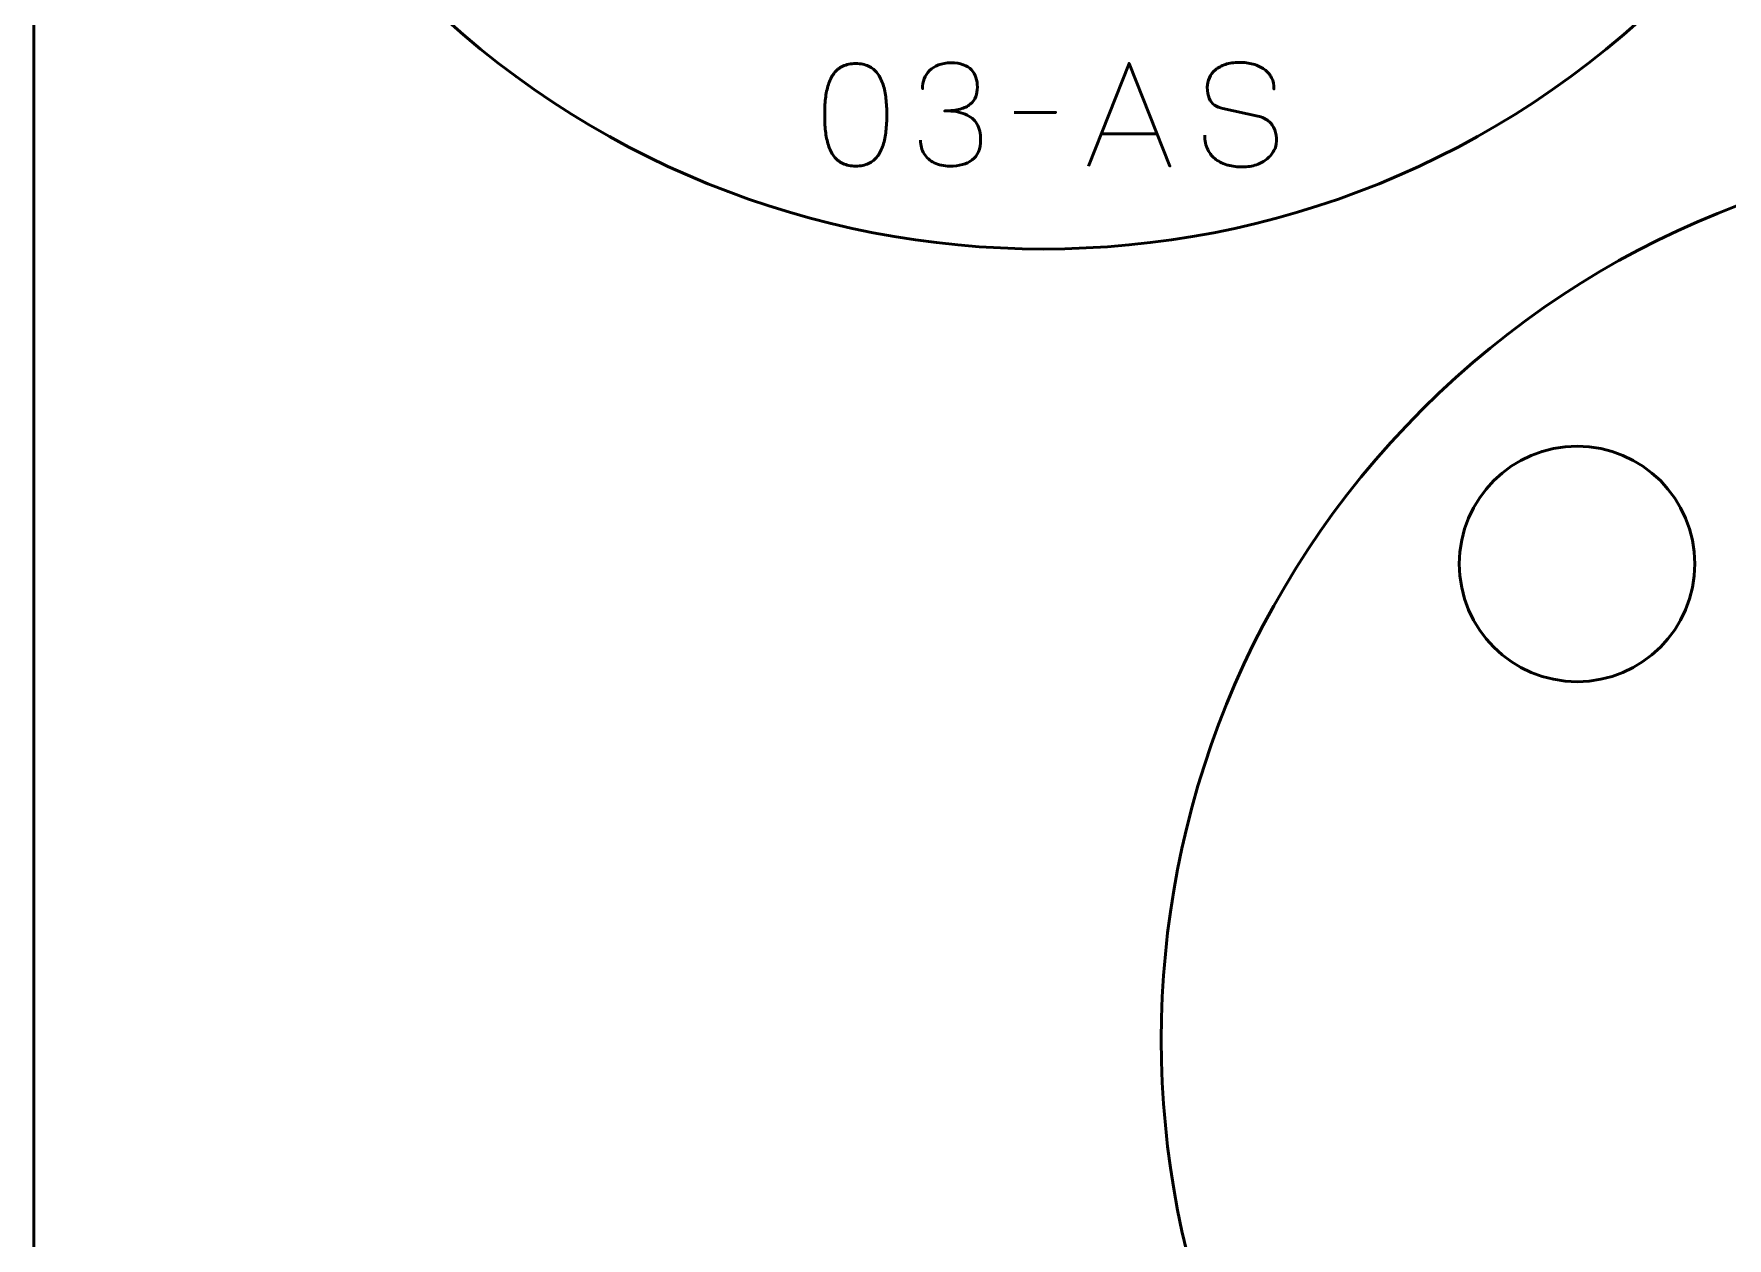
# Model space of a CAD drawing. Header units: centimetres. Extents: x -21 to 0, y -29.7 to 0.
# Drawn here: x -21 to -15.97, y -13.69 to -10.11 of the extents above; entities that cross this region are included whole.
import ezdxf

# ---------------------------------------------------------------- set-up
doc = ezdxf.new("R2010")
doc.units = ezdxf.units.CM
doc.header["$MEASUREMENT"] = 0
doc.layers.add('Layer 1', color=7, linetype='Continuous')

msp = doc.modelspace()

# ---------------------------------------------------------------- linework, layer by layer
at = {"layer": 'Layer 1', "color": 22, "lineweight": 53}
msp.add_open_spline([(-21.00003, -29.19995), (-21.00003, -29.19995), (-21.00003, -0.49992), (-21.00003, -0.49992), (-21.00003, -0.49992), (-21.00003, -0.22295), (-20.77694, 0.00004), (-20.49994, 0.00004), (-20.49994, 0.00004), (-20.49994, 0.00004), (-0.50008, 0.00004), (-0.50008, 0.00004), (-0.50008, 0.00004), (-0.22294, 0.00004), (0.00002, -0.22295), (0.00002, -0.49992), (0.00002, -0.49992), (0.00002, -0.49992), (0.00002, -29.19995), (0.00002, -29.19995), (0.00002, -29.19995), (0.00002, -29.47695), (-0.22294, -29.70004), (-0.50008, -29.70004), (-0.50008, -29.70004), (-0.50008, -29.70004), (-20.49994, -29.70004), (-20.49994, -29.70004), (-20.49994, -29.70004), (-20.77694, -29.70004), (-21.00003, -29.47695), (-21.00003, -29.19995)], degree=3, knots=[0, 0, 0, 0, 0.125, 0.125, 0.125, 0.125, 0.25, 0.25, 0.25, 0.25, 0.375, 0.375, 0.375, 0.375, 0.5, 0.5, 0.5, 0.5, 0.625, 0.625, 0.625, 0.625, 0.75, 0.75, 0.75, 0.75, 0.875, 0.875, 0.875, 0.875, 1, 1, 1, 1], dxfattribs=at)
at = {"layer": 'Layer 1', "color": 114, "lineweight": 53}
for points in [[(-19.8738, -6.22612), (-18.8391, -5.19142), (-17.16086, -5.19142), (-16.12613, -6.22615), (-16.12613, -6.22615), (-15.09143, -7.26085), (-15.09143, -8.93909), (-16.12613, -9.97379), (-16.12613, -9.97379), (-17.16086, -11.00851), (-18.8391, -11.00851), (-19.8738, -9.97381), (-19.8738, -9.97381), (-20.90853, -8.93909), (-20.90853, -7.26085), (-19.8738, -6.22612)], [(-13.12615, -11.22621), (-12.09145, -12.26091), (-12.09145, -13.93915), (-13.12618, -14.97388), (-13.12618, -14.97388), (-14.16088, -16.00858), (-15.83912, -16.00858), (-16.87382, -14.97388), (-16.87382, -14.97388), (-17.90854, -13.93915), (-17.90854, -12.26091), (-16.87384, -11.22621), (-16.87384, -11.22621), (-15.83912, -10.19148), (-14.16088, -10.19148), (-13.12615, -11.22621)]]:
    msp.add_open_spline(points, degree=3, knots=[0, 0, 0, 0, 0.25, 0.25, 0.25, 0.25, 0.5, 0.5, 0.5, 0.5, 0.75, 0.75, 0.75, 0.75, 1, 1, 1, 1], dxfattribs=at)
at = {"layer": 'Layer 1', "color": 30, "lineweight": 53}
for points, knots in [([(-18.55777, -10.50338), (-18.54296, -10.50331), (-18.53019, -10.5007), (-18.51953, -10.49562), (-18.51953, -10.49562), (-18.50895, -10.49054), (-18.50013, -10.48327), (-18.49308, -10.47403), (-18.49308, -10.47403), (-18.48609, -10.46472), (-18.48059, -10.45371), (-18.4765, -10.44101), (-18.4765, -10.44101), (-18.47247, -10.42831), (-18.46958, -10.41441), (-18.46796, -10.39917), (-18.46796, -10.39917), (-18.46626, -10.38393), (-18.46542, -10.36791), (-18.46549, -10.35098), (-18.46549, -10.35098), (-18.46542, -10.33412), (-18.46626, -10.3181), (-18.46796, -10.30293), (-18.46796, -10.30293), (-18.46958, -10.28776), (-18.47247, -10.27379), (-18.4765, -10.26109), (-18.4765, -10.26109), (-18.48059, -10.24846), (-18.48609, -10.23746), (-18.49308, -10.22807), (-18.49308, -10.22807), (-18.50013, -10.21876), (-18.50895, -10.21149), (-18.51953, -10.20641), (-18.51953, -10.20641), (-18.53019, -10.20126), (-18.54296, -10.19865), (-18.55777, -10.19858), (-18.55777, -10.19858), (-18.57259, -10.19865), (-18.58536, -10.20126), (-18.59602, -10.20641), (-18.59602, -10.20641), (-18.6066, -10.21149), (-18.61542, -10.21876), (-18.62247, -10.22807), (-18.62247, -10.22807), (-18.62946, -10.23746), (-18.63496, -10.24846), (-18.63905, -10.26109), (-18.63905, -10.26109), (-18.64308, -10.27379), (-18.64597, -10.28776), (-18.64759, -10.30293), (-18.64759, -10.30293), (-18.64928, -10.3181), (-18.65013, -10.33412), (-18.65006, -10.35098), (-18.65006, -10.35098), (-18.65013, -10.36791), (-18.64928, -10.38393), (-18.64759, -10.39917), (-18.64759, -10.39917), (-18.64597, -10.41441), (-18.64308, -10.42831), (-18.63905, -10.44101), (-18.63905, -10.44101), (-18.63496, -10.45371), (-18.62946, -10.46472), (-18.62247, -10.47403), (-18.62247, -10.47403), (-18.61542, -10.48327), (-18.6066, -10.49054), (-18.59602, -10.49562), (-18.59602, -10.49562), (-18.58536, -10.5007), (-18.57259, -10.50331), (-18.55777, -10.50338)], [0, 0, 0, 0, 0.05, 0.05, 0.05, 0.05, 0.1, 0.1, 0.1, 0.1, 0.15, 0.15, 0.15, 0.15, 0.2, 0.2, 0.2, 0.2, 0.25, 0.25, 0.25, 0.25, 0.3, 0.3, 0.3, 0.3, 0.35, 0.35, 0.35, 0.35, 0.4, 0.4, 0.4, 0.4, 0.45, 0.45, 0.45, 0.45, 0.5, 0.5, 0.5, 0.5, 0.55, 0.55, 0.55, 0.55, 0.6, 0.6, 0.6, 0.6, 0.65, 0.65, 0.65, 0.65, 0.7, 0.7, 0.7, 0.7, 0.75, 0.75, 0.75, 0.75, 0.8, 0.8, 0.8, 0.8, 0.85, 0.85, 0.85, 0.85, 0.9, 0.9, 0.9, 0.9, 0.95, 0.95, 0.95, 0.95, 1, 1, 1, 1]), ([(-18.55777, -10.50338), (-18.54296, -10.50331), (-18.53019, -10.5007), (-18.51953, -10.49562), (-18.51953, -10.49562), (-18.50895, -10.49054), (-18.50013, -10.48327), (-18.49308, -10.47403), (-18.49308, -10.47403), (-18.48609, -10.46472), (-18.48059, -10.45371), (-18.4765, -10.44101), (-18.4765, -10.44101), (-18.47247, -10.42831), (-18.46958, -10.41441), (-18.46796, -10.39917), (-18.46796, -10.39917), (-18.46626, -10.38393), (-18.46542, -10.36791), (-18.46549, -10.35098), (-18.46549, -10.35098), (-18.46542, -10.33412), (-18.46626, -10.3181), (-18.46796, -10.30293), (-18.46796, -10.30293), (-18.46958, -10.28776), (-18.47247, -10.27379), (-18.4765, -10.26109), (-18.4765, -10.26109), (-18.48059, -10.24846), (-18.48609, -10.23746), (-18.49308, -10.22807), (-18.49308, -10.22807), (-18.50013, -10.21876), (-18.50895, -10.21149), (-18.51953, -10.20641), (-18.51953, -10.20641), (-18.53019, -10.20126), (-18.54296, -10.19865), (-18.55777, -10.19858), (-18.55777, -10.19858), (-18.57259, -10.19865), (-18.58536, -10.20126), (-18.59602, -10.20641), (-18.59602, -10.20641), (-18.6066, -10.21149), (-18.61542, -10.21876), (-18.62247, -10.22807), (-18.62247, -10.22807), (-18.62946, -10.23746), (-18.63496, -10.24846), (-18.63905, -10.26109), (-18.63905, -10.26109), (-18.64308, -10.27379), (-18.64597, -10.28776), (-18.64759, -10.30293), (-18.64759, -10.30293), (-18.64928, -10.3181), (-18.65013, -10.33412), (-18.65006, -10.35098), (-18.65006, -10.35098), (-18.65013, -10.36791), (-18.64928, -10.38393), (-18.64759, -10.39917), (-18.64759, -10.39917), (-18.64597, -10.41441), (-18.64308, -10.42831), (-18.63905, -10.44101), (-18.63905, -10.44101), (-18.63496, -10.45371), (-18.62946, -10.46472), (-18.62247, -10.47403), (-18.62247, -10.47403), (-18.61542, -10.48327), (-18.6066, -10.49054), (-18.59602, -10.49562), (-18.59602, -10.49562), (-18.58536, -10.5007), (-18.57259, -10.50331), (-18.55777, -10.50338)], [0, 0, 0, 0, 0.05, 0.05, 0.05, 0.05, 0.1, 0.1, 0.1, 0.1, 0.15, 0.15, 0.15, 0.15, 0.2, 0.2, 0.2, 0.2, 0.25, 0.25, 0.25, 0.25, 0.3, 0.3, 0.3, 0.3, 0.35, 0.35, 0.35, 0.35, 0.4, 0.4, 0.4, 0.4, 0.45, 0.45, 0.45, 0.45, 0.5, 0.5, 0.5, 0.5, 0.55, 0.55, 0.55, 0.55, 0.6, 0.6, 0.6, 0.6, 0.65, 0.65, 0.65, 0.65, 0.7, 0.7, 0.7, 0.7, 0.75, 0.75, 0.75, 0.75, 0.8, 0.8, 0.8, 0.8, 0.85, 0.85, 0.85, 0.85, 0.9, 0.9, 0.9, 0.9, 0.95, 0.95, 0.95, 0.95, 1, 1, 1, 1]), ([(-18.36516, -10.42676), (-18.36509, -10.442), (-18.36156, -10.45526), (-18.35458, -10.46676), (-18.35458, -10.46676), (-18.34759, -10.47819), (-18.33764, -10.48715), (-18.32466, -10.49357), (-18.32466, -10.49357), (-18.31168, -10.49999), (-18.29609, -10.50324), (-18.27795, -10.50338), (-18.27795, -10.50338), (-18.26434, -10.50338), (-18.25199, -10.50197), (-18.24077, -10.49901), (-18.24077, -10.49901), (-18.22962, -10.49604), (-18.22003, -10.49146), (-18.21191, -10.48518), (-18.21191, -10.48518), (-18.2038, -10.4789), (-18.19759, -10.47078), (-18.19315, -10.46091), (-18.19315, -10.46091), (-18.18877, -10.45096), (-18.18659, -10.43903), (-18.18652, -10.42506), (-18.18652, -10.42506), (-18.18644, -10.40644), (-18.19025, -10.3907), (-18.1978, -10.37793), (-18.1978, -10.37793), (-18.20535, -10.36516), (-18.21707, -10.35557), (-18.2328, -10.34901), (-18.2328, -10.34901), (-18.24853, -10.34244), (-18.26871, -10.33913), (-18.29319, -10.33913), (-18.29319, -10.33913), (-18.27492, -10.3392), (-18.25961, -10.33751), (-18.24712, -10.33405), (-18.24712, -10.33405), (-18.2347, -10.33059), (-18.22476, -10.32572), (-18.21728, -10.31937), (-18.21728, -10.31937), (-18.2098, -10.31309), (-18.20437, -10.30561), (-18.20112, -10.29701), (-18.20112, -10.29701), (-18.1978, -10.28847), (-18.19618, -10.27909), (-18.19625, -10.26886), (-18.19625, -10.26886), (-18.19618, -10.25862), (-18.19759, -10.24917), (-18.20041, -10.24042), (-18.20041, -10.24042), (-18.20317, -10.23167), (-18.20768, -10.22398), (-18.21382, -10.21742), (-18.21382, -10.21742), (-18.21996, -10.21086), (-18.22807, -10.20571), (-18.23802, -10.20204), (-18.23802, -10.20204), (-18.24804, -10.19837), (-18.26025, -10.19654), (-18.27457, -10.19647), (-18.27457, -10.19647), (-18.28882, -10.19654), (-18.30131, -10.19865), (-18.31189, -10.20275), (-18.31189, -10.20275), (-18.32255, -10.20684), (-18.33129, -10.21241), (-18.33835, -10.21954), (-18.33835, -10.21954), (-18.34533, -10.22666), (-18.35056, -10.23478), (-18.35401, -10.24395), (-18.35401, -10.24395), (-18.35754, -10.25312), (-18.35923, -10.26286), (-18.35923, -10.27309), (-18.35923, -10.27309), (-18.35923, -10.26286), (-18.35754, -10.25312), (-18.35401, -10.24395), (-18.35401, -10.24395), (-18.35056, -10.23478), (-18.34533, -10.22666), (-18.33835, -10.21954), (-18.33835, -10.21954), (-18.33129, -10.21241), (-18.32255, -10.20684), (-18.31189, -10.20275), (-18.31189, -10.20275), (-18.30131, -10.19865), (-18.28882, -10.19654), (-18.27457, -10.19647), (-18.27457, -10.19647), (-18.26025, -10.19654), (-18.24804, -10.19837), (-18.23802, -10.20204), (-18.23802, -10.20204), (-18.22807, -10.20571), (-18.21996, -10.21086), (-18.21382, -10.21742), (-18.21382, -10.21742), (-18.20768, -10.22398), (-18.20317, -10.23167), (-18.20041, -10.24042), (-18.20041, -10.24042), (-18.19759, -10.24917), (-18.19618, -10.25862), (-18.19625, -10.26886), (-18.19625, -10.26886), (-18.19618, -10.27909), (-18.1978, -10.28847), (-18.20112, -10.29701), (-18.20112, -10.29701), (-18.20437, -10.30561), (-18.2098, -10.31309), (-18.21728, -10.31937), (-18.21728, -10.31937), (-18.22476, -10.32572), (-18.2347, -10.33059), (-18.24712, -10.33405), (-18.24712, -10.33405), (-18.25961, -10.33751), (-18.27492, -10.3392), (-18.29319, -10.33913), (-18.29319, -10.33913), (-18.26871, -10.33913), (-18.24853, -10.34244), (-18.2328, -10.34901), (-18.2328, -10.34901), (-18.21707, -10.35557), (-18.20535, -10.36516), (-18.1978, -10.37793), (-18.1978, -10.37793), (-18.19025, -10.3907), (-18.18644, -10.40644), (-18.18652, -10.42506), (-18.18652, -10.42506), (-18.18659, -10.43903), (-18.18877, -10.45096), (-18.19315, -10.46091), (-18.19315, -10.46091), (-18.19759, -10.47078), (-18.2038, -10.4789), (-18.21191, -10.48518), (-18.21191, -10.48518), (-18.22003, -10.49146), (-18.22962, -10.49604), (-18.24077, -10.49901), (-18.24077, -10.49901), (-18.25199, -10.50197), (-18.26434, -10.50338), (-18.27795, -10.50338), (-18.27795, -10.50338), (-18.29609, -10.50324), (-18.31168, -10.49999), (-18.32466, -10.49357), (-18.32466, -10.49357), (-18.33764, -10.48715), (-18.34759, -10.47819), (-18.35458, -10.46676), (-18.35458, -10.46676), (-18.36156, -10.45526), (-18.36509, -10.442), (-18.36516, -10.42676)], [0, 0, 0, 0, 0.0227273, 0.0227273, 0.0227273, 0.0227273, 0.0454545, 0.0454545, 0.0454545, 0.0454545, 0.0681818, 0.0681818, 0.0681818, 0.0681818, 0.0909091, 0.0909091, 0.0909091, 0.0909091, 0.1136364, 0.1136364, 0.1136364, 0.1136364, 0.1363636, 0.1363636, 0.1363636, 0.1363636, 0.1590909, 0.1590909, 0.1590909, 0.1590909, 0.1818182, 0.1818182, 0.1818182, 0.1818182, 0.2045455, 0.2045455, 0.2045455, 0.2045455, 0.2272727, 0.2272727, 0.2272727, 0.2272727, 0.25, 0.25, 0.25, 0.25, 0.2727273, 0.2727273, 0.2727273, 0.2727273, 0.2954545, 0.2954545, 0.2954545, 0.2954545, 0.3181818, 0.3181818, 0.3181818, 0.3181818, 0.3409091, 0.3409091, 0.3409091, 0.3409091, 0.3636364, 0.3636364, 0.3636364, 0.3636364, 0.3863636, 0.3863636, 0.3863636, 0.3863636, 0.4090909, 0.4090909, 0.4090909, 0.4090909, 0.4318182, 0.4318182, 0.4318182, 0.4318182, 0.4545455, 0.4545455, 0.4545455, 0.4545455, 0.4772727, 0.4772727, 0.4772727, 0.4772727, 0.5, 0.5, 0.5, 0.5, 0.5227273, 0.5227273, 0.5227273, 0.5227273, 0.5454545, 0.5454545, 0.5454545, 0.5454545, 0.5681818, 0.5681818, 0.5681818, 0.5681818, 0.5909091, 0.5909091, 0.5909091, 0.5909091, 0.6136364, 0.6136364, 0.6136364, 0.6136364, 0.6363636, 0.6363636, 0.6363636, 0.6363636, 0.6590909, 0.6590909, 0.6590909, 0.6590909, 0.6818182, 0.6818182, 0.6818182, 0.6818182, 0.7045455, 0.7045455, 0.7045455, 0.7045455, 0.7272727, 0.7272727, 0.7272727, 0.7272727, 0.75, 0.75, 0.75, 0.75, 0.7727273, 0.7727273, 0.7727273, 0.7727273, 0.7954545, 0.7954545, 0.7954545, 0.7954545, 0.8181818, 0.8181818, 0.8181818, 0.8181818, 0.8409091, 0.8409091, 0.8409091, 0.8409091, 0.8636364, 0.8636364, 0.8636364, 0.8636364, 0.8863636, 0.8863636, 0.8863636, 0.8863636, 0.9090909, 0.9090909, 0.9090909, 0.9090909, 0.9318182, 0.9318182, 0.9318182, 0.9318182, 0.9545455, 0.9545455, 0.9545455, 0.9545455, 0.9772727, 0.9772727, 0.9772727, 0.9772727, 1, 1, 1, 1]), ([(-17.86648, -10.50338), (-17.86648, -10.50338), (-17.74541, -10.19816), (-17.74541, -10.19816), (-17.74541, -10.19816), (-17.74541, -10.19816), (-17.62391, -10.50338), (-17.62391, -10.50338), (-17.62391, -10.50338), (-17.62391, -10.50338), (-17.74541, -10.19816), (-17.74541, -10.19816), (-17.74541, -10.19816), (-17.74541, -10.19816), (-17.86648, -10.50338), (-17.86648, -10.50338)], [0, 0, 0, 0, 0.25, 0.25, 0.25, 0.25, 0.5, 0.5, 0.5, 0.5, 0.75, 0.75, 0.75, 0.75, 1, 1, 1, 1]), ([(-17.52062, -10.41109), (-17.52048, -10.42796), (-17.51752, -10.44242), (-17.51159, -10.45449), (-17.51159, -10.45449), (-17.50573, -10.46648), (-17.49755, -10.47629), (-17.48725, -10.48391), (-17.48725, -10.48391), (-17.47688, -10.49146), (-17.46495, -10.49703), (-17.45148, -10.50063), (-17.45148, -10.50063), (-17.43807, -10.50416), (-17.42368, -10.50592), (-17.40844, -10.50592), (-17.40844, -10.50592), (-17.39306, -10.50585), (-17.37923, -10.50359), (-17.36688, -10.49929), (-17.36688, -10.49929), (-17.3546, -10.49498), (-17.34409, -10.4892), (-17.33527, -10.48193), (-17.33527, -10.48193), (-17.32652, -10.47466), (-17.31975, -10.46655), (-17.31495, -10.45752), (-17.31495, -10.45752), (-17.31015, -10.44849), (-17.30761, -10.43925), (-17.30726, -10.42972), (-17.30726, -10.42972), (-17.30684, -10.41723), (-17.30867, -10.4058), (-17.31269, -10.3955), (-17.31269, -10.3955), (-17.31672, -10.3852), (-17.32293, -10.37659), (-17.33132, -10.36954), (-17.33132, -10.36954), (-17.33965, -10.36248), (-17.35016, -10.35754), (-17.36272, -10.35479), (-17.36272, -10.35479), (-17.36272, -10.35479), (-17.46643, -10.33235), (-17.46643, -10.33235), (-17.46643, -10.33235), (-17.47617, -10.33031), (-17.48457, -10.32685), (-17.49148, -10.32205), (-17.49148, -10.32205), (-17.4984, -10.31719), (-17.50376, -10.31048), (-17.50743, -10.30187), (-17.50743, -10.30187), (-17.5111, -10.29334), (-17.513, -10.28247), (-17.513, -10.26928), (-17.513, -10.26928), (-17.513, -10.25926), (-17.51095, -10.24981), (-17.50679, -10.24092), (-17.50679, -10.24092), (-17.5027, -10.23203), (-17.49663, -10.22419), (-17.48866, -10.21728), (-17.48866, -10.21728), (-17.48069, -10.21044), (-17.47081, -10.20507), (-17.4591, -10.20119), (-17.4591, -10.20119), (-17.44731, -10.19724), (-17.43384, -10.19527), (-17.4186, -10.1952), (-17.4186, -10.1952), (-17.40329, -10.1952), (-17.38925, -10.19696), (-17.37641, -10.20049), (-17.37641, -10.20049), (-17.36364, -10.20402), (-17.35256, -10.2091), (-17.34325, -10.21587), (-17.34325, -10.21587), (-17.33393, -10.22264), (-17.32674, -10.23097), (-17.3218, -10.2407), (-17.3218, -10.2407), (-17.31686, -10.25051), (-17.31453, -10.26173), (-17.31488, -10.27436), (-17.31488, -10.27436), (-17.31453, -10.26173), (-17.31686, -10.25051), (-17.3218, -10.2407), (-17.3218, -10.2407), (-17.32674, -10.23097), (-17.33393, -10.22264), (-17.34325, -10.21587), (-17.34325, -10.21587), (-17.35256, -10.2091), (-17.36364, -10.20402), (-17.37641, -10.20049), (-17.37641, -10.20049), (-17.38925, -10.19696), (-17.40329, -10.1952), (-17.4186, -10.1952), (-17.4186, -10.1952), (-17.43384, -10.19527), (-17.44731, -10.19724), (-17.4591, -10.20119), (-17.4591, -10.20119), (-17.47081, -10.20507), (-17.48069, -10.21044), (-17.48866, -10.21728), (-17.48866, -10.21728), (-17.49663, -10.22419), (-17.5027, -10.23203), (-17.50679, -10.24092), (-17.50679, -10.24092), (-17.51095, -10.24981), (-17.513, -10.25926), (-17.513, -10.26928), (-17.513, -10.26928), (-17.513, -10.28247), (-17.51117, -10.29334), (-17.50764, -10.3018), (-17.50764, -10.3018), (-17.50404, -10.31034), (-17.49875, -10.31697), (-17.49183, -10.32184), (-17.49183, -10.32184), (-17.48492, -10.32664), (-17.47645, -10.33017), (-17.46643, -10.33235), (-17.46643, -10.33235), (-17.46643, -10.33235), (-17.36272, -10.35479), (-17.36272, -10.35479), (-17.36272, -10.35479), (-17.34988, -10.35754), (-17.33929, -10.36248), (-17.33097, -10.36954), (-17.33097, -10.36954), (-17.32257, -10.37659), (-17.31643, -10.3852), (-17.31248, -10.3955), (-17.31248, -10.3955), (-17.3086, -10.4058), (-17.30684, -10.41723), (-17.30726, -10.42972), (-17.30726, -10.42972), (-17.30761, -10.43925), (-17.31015, -10.44849), (-17.31495, -10.45752), (-17.31495, -10.45752), (-17.31975, -10.46655), (-17.32652, -10.47466), (-17.33527, -10.48193), (-17.33527, -10.48193), (-17.34409, -10.4892), (-17.3546, -10.49498), (-17.36688, -10.49929), (-17.36688, -10.49929), (-17.37923, -10.50359), (-17.39306, -10.50585), (-17.40844, -10.50592), (-17.40844, -10.50592), (-17.42368, -10.50592), (-17.43807, -10.50416), (-17.45148, -10.50063), (-17.45148, -10.50063), (-17.46495, -10.49703), (-17.47688, -10.49146), (-17.48725, -10.48391), (-17.48725, -10.48391), (-17.49755, -10.47629), (-17.50573, -10.46648), (-17.51159, -10.45449), (-17.51159, -10.45449), (-17.51752, -10.44242), (-17.52048, -10.42796), (-17.52062, -10.41109)], [0, 0, 0, 0, 0.0217391, 0.0217391, 0.0217391, 0.0217391, 0.0434783, 0.0434783, 0.0434783, 0.0434783, 0.0652174, 0.0652174, 0.0652174, 0.0652174, 0.0869565, 0.0869565, 0.0869565, 0.0869565, 0.1086957, 0.1086957, 0.1086957, 0.1086957, 0.1304348, 0.1304348, 0.1304348, 0.1304348, 0.1521739, 0.1521739, 0.1521739, 0.1521739, 0.173913, 0.173913, 0.173913, 0.173913, 0.1956522, 0.1956522, 0.1956522, 0.1956522, 0.2173913, 0.2173913, 0.2173913, 0.2173913, 0.2391304, 0.2391304, 0.2391304, 0.2391304, 0.2608696, 0.2608696, 0.2608696, 0.2608696, 0.2826087, 0.2826087, 0.2826087, 0.2826087, 0.3043478, 0.3043478, 0.3043478, 0.3043478, 0.326087, 0.326087, 0.326087, 0.326087, 0.3478261, 0.3478261, 0.3478261, 0.3478261, 0.3695652, 0.3695652, 0.3695652, 0.3695652, 0.3913043, 0.3913043, 0.3913043, 0.3913043, 0.4130435, 0.4130435, 0.4130435, 0.4130435, 0.4347826, 0.4347826, 0.4347826, 0.4347826, 0.4565217, 0.4565217, 0.4565217, 0.4565217, 0.4782609, 0.4782609, 0.4782609, 0.4782609, 0.5, 0.5, 0.5, 0.5, 0.5217391, 0.5217391, 0.5217391, 0.5217391, 0.5434783, 0.5434783, 0.5434783, 0.5434783, 0.5652174, 0.5652174, 0.5652174, 0.5652174, 0.5869565, 0.5869565, 0.5869565, 0.5869565, 0.6086957, 0.6086957, 0.6086957, 0.6086957, 0.6304348, 0.6304348, 0.6304348, 0.6304348, 0.6521739, 0.6521739, 0.6521739, 0.6521739, 0.673913, 0.673913, 0.673913, 0.673913, 0.6956522, 0.6956522, 0.6956522, 0.6956522, 0.7173913, 0.7173913, 0.7173913, 0.7173913, 0.7391304, 0.7391304, 0.7391304, 0.7391304, 0.7608696, 0.7608696, 0.7608696, 0.7608696, 0.7826087, 0.7826087, 0.7826087, 0.7826087, 0.8043478, 0.8043478, 0.8043478, 0.8043478, 0.826087, 0.826087, 0.826087, 0.826087, 0.8478261, 0.8478261, 0.8478261, 0.8478261, 0.8695652, 0.8695652, 0.8695652, 0.8695652, 0.8913043, 0.8913043, 0.8913043, 0.8913043, 0.9130435, 0.9130435, 0.9130435, 0.9130435, 0.9347826, 0.9347826, 0.9347826, 0.9347826, 0.9565217, 0.9565217, 0.9565217, 0.9565217, 0.9782609, 0.9782609, 0.9782609, 0.9782609, 1, 1, 1, 1]), ([(-18.08661, -10.34378), (-18.08661, -10.34378), (-17.96342, -10.34378), (-17.96342, -10.34378), (-17.96342, -10.34378), (-17.96342, -10.34378), (-18.08661, -10.34378), (-18.08661, -10.34378)], [0, 0, 0, 0, 0.5, 0.5, 0.5, 0.5, 1, 1, 1, 1]), ([(-17.82838, -10.40728), (-17.82838, -10.40728), (-17.66244, -10.40728), (-17.66244, -10.40728), (-17.66244, -10.40728), (-17.66244, -10.40728), (-17.82838, -10.40728), (-17.82838, -10.40728)], [0, 0, 0, 0, 0.5, 0.5, 0.5, 0.5, 1, 1, 1, 1])]:
    msp.add_open_spline(points, degree=3, knots=knots, dxfattribs=at)
at = {"layer": 'Layer 1', "color": 250, "lineweight": 53}
msp.add_open_spline([(-16.41421, -11.3358), (-16.22094, -11.3358), (-16.0642, -11.49254), (-16.0642, -11.68582), (-16.0642, -11.68582), (-16.0642, -11.87909), (-16.22094, -12.03583), (-16.41421, -12.03583), (-16.41421, -12.03583), (-16.60749, -12.03583), (-16.76423, -11.87909), (-16.76423, -11.68582), (-16.76423, -11.68582), (-16.76423, -11.49254), (-16.60749, -11.3358), (-16.41421, -11.3358)], degree=3, knots=[0, 0, 0, 0, 0.25, 0.25, 0.25, 0.25, 0.5, 0.5, 0.5, 0.5, 0.75, 0.75, 0.75, 0.75, 1, 1, 1, 1], dxfattribs=at)
msp.add_open_spline([(-16.41421, -11.3358), (-16.22094, -11.3358), (-16.0642, -11.49254), (-16.0642, -11.68582), (-16.0642, -11.68582), (-16.0642, -11.87909), (-16.22094, -12.03583), (-16.41421, -12.03583), (-16.41421, -12.03583), (-16.60749, -12.03583), (-16.76423, -11.87909), (-16.76423, -11.68582), (-16.76423, -11.68582), (-16.76423, -11.49254), (-16.60749, -11.3358), (-16.41421, -11.3358)], degree=3, knots=[0, 0, 0, 0, 0.25, 0.25, 0.25, 0.25, 0.5, 0.5, 0.5, 0.5, 0.75, 0.75, 0.75, 0.75, 1, 1, 1, 1], dxfattribs=at)

doc.saveas('drawing.dxf')
